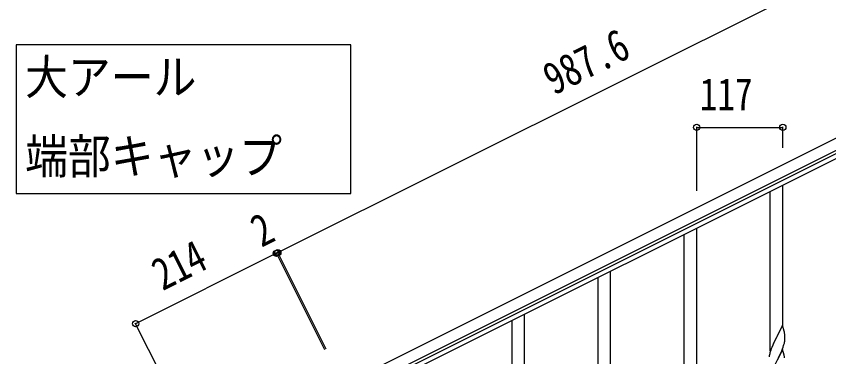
# Model space of a CAD drawing. Units: millimetres, scale not verified. Extents: x -4015 to 4015, y -2862 to 2860.
# Drawn here: x -2136 to -1031, y 1692 to 2156 of the extents above; entities that cross this region are included whole.
import ezdxf
from ezdxf.enums import TextEntityAlignment as Align

# ---------------------------------------------------------------- set-up
doc = ezdxf.new("R2010")
doc.units = ezdxf.units.MM
doc.header["$LTSCALE"] = 10
doc.layers.add('0-3_YKK_A1', color=4, linetype='Continuous')
doc.layers.add('0-4_YKK_D', color=6, linetype='Continuous')
doc.styles.add('ＭＳ ゴシック', font='')
doc.styles.get('ＭＳ ゴシック').set_extended_font_data('MS Gothic')

msp = doc.modelspace()

# ---------------------------------------------------------------- linework, layer by layer
at = {"layer": '0-3_YKK_A1'}
for p, q in [((-1690.61, 1655.19), (-807.31, 2096.93)), ((-1683.9, 1641.77), (-800.6, 2083.52)), ((-888.37, 2035.15), (-1638.32, 1660.09)), ((-885.69, 2029.78), (-1635.64, 1654.73)), ((-1093.67, 1733.13), (-1093.67, 1925.3)), ((-1110.67, 1700.22), (-1110.67, 1916.79)), ((-1210.67, 1674.62), (-1210.67, 1866.78)), ((-1227.67, 1641.71), (-1227.67, 1858.28)), ((-1327.67, 1616.1), (-1327.67, 1808.27)), ((-1344.67, 1583.2), (-1344.67, 1799.77)), ((-1444.67, 1557.59), (-1444.67, 1749.76)), ((-1461.67, 1524.68), (-1461.67, 1741.26))]:
    msp.add_line(p, q, dxfattribs=at)
msp.add_lwpolyline([(-2135.55, 2116.79), (-2135.55, 1914.24), (-1680.99, 1914.24), (-1680.99, 2116.79)], close=True, dxfattribs=at)
for points in [[(-1094.27, 1735.17), (-1101.5, 1720.31), (-1101.84, 1719.64), (-1104.45, 1714.45), (-1105.55, 1712.15), (-1106.22, 1710.71), (-1107.33, 1708.25), (-1108.8, 1704.72), (-1109.39, 1703.2), (-1110.11, 1701.18), (-1110.75, 1699.2), (-1111.17, 1697.74), (-1111.53, 1696.31), (-1111.82, 1694.93), (-1112.04, 1693.59)], [(-1091.54, 1725.63), (-1091.88, 1727.04), (-1094.27, 1735.17)], [(-1099.61, 1691.16), (-1097.22, 1696.08), (-1095.67, 1699.5), (-1095.23, 1700.5), (-1094.19, 1703.03), (-1093.23, 1705.56), (-1092.55, 1707.57), (-1092.09, 1709.05), (-1091.57, 1710.97), (-1091.26, 1712.37), (-1091.02, 1713.72), (-1090.86, 1715.02), (-1090.8, 1715.85), (-1090.78, 1716.64), (-1090.78, 1717.79), (-1090.83, 1719.52), (-1090.89, 1720.76), (-1091, 1722.17)], [(-1094.27, 1702.3), (-1101.5, 1687.44), (-1101.84, 1686.77), (-1104.66, 1681.13), (-1106.22, 1677.84), (-1107.33, 1675.38), (-1108.8, 1671.85), (-1109.57, 1669.82)], [(-1091.54, 1692.76), (-1091.76, 1693.7), (-1092.01, 1694.65), (-1094.27, 1702.3)]]:
    msp.add_lwpolyline(points, dxfattribs=at)
for centre, radius, start, end in [((-1133.01, 1716.92), 42.37, 9.56725, 11.859), ((-1135.86, 1717.32), 45.12, 6.17603, 8.46779), ((-1080.23, 1689.71), 32.04, 173.03232, 175.32407), ((-1133.01, 1684.05), 42.37, 9.56725, 11.859)]:
    msp.add_arc(centre, radius, start, end, dxfattribs=at)
at = {"layer": '0-4_YKK_D'}
for p, q in [((-1780.06, 1834.07), (-896.77, 2275.81)), ((-1210.67, 1918.25), (-1210.67, 2005.37)), ((-1210.67, 2004.37), (-1093.67, 2004.37)), ((-1093.67, 1976.77), (-1093.67, 2005.37)), ((-1716.1, 1701.7), (-1782.37, 1834.03)), ((-1716.1, 1701.7), (-1782.3, 1834.07)), ((-1781.85, 1833.17), (-1780.06, 1834.07)), ((-1714.31, 1702.59), (-1780.51, 1834.96)), ((-1714.31, 1702.59), (-1780.51, 1834.96)), ((-1781.92, 1833.14), (-1973.27, 1737.32)), ((-1907.5, 1605.98), (-1973.72, 1738.21))]:
    msp.add_line(p, q, dxfattribs=at)
for centre in [(-1210.67, 2004.37), (-1093.67, 2004.37), (-1781.92, 1833.14), (-1781.85, 1833.17), (-1780.06, 1834.07), (-1780.06, 1834.07), (-1973.27, 1737.32)]:
    msp.add_circle(centre, 4.25, dxfattribs=at)

# ---------------------------------------------------------------- texts
at = {"layer": '0-3_YKK_A1', "style": 'ＭＳ ゴシック', "width": 0.9}
for s, p in [('大アール', (-2123.52, 2034.97)), ('端部キャップ', (-2123.52, 1927.18))]:
    msp.add_text(s, height=47.42, dxfattribs=at).set_placement(p, align=Align.BOTTOM_LEFT)
at = {"layer": '0-4_YKK_D', "style": 'ＭＳ ゴシック', "width": 0.8}
for s, rotation, p in [('987.6', 26.57, (-1398.97, 2035.84)), ('2', 26.57, (-1796.4, 1828.69)), ('214', 26.6, (-1930.71, 1769.81))]:
    msp.add_text(s, height=43.99, rotation=rotation, dxfattribs=at).set_placement(p, align=Align.BOTTOM_LEFT)
msp.add_text('117', height=43.99, dxfattribs=at).set_placement((-1206.57, 2014.37), align=Align.BOTTOM_LEFT)

doc.saveas('drawing.dxf')
